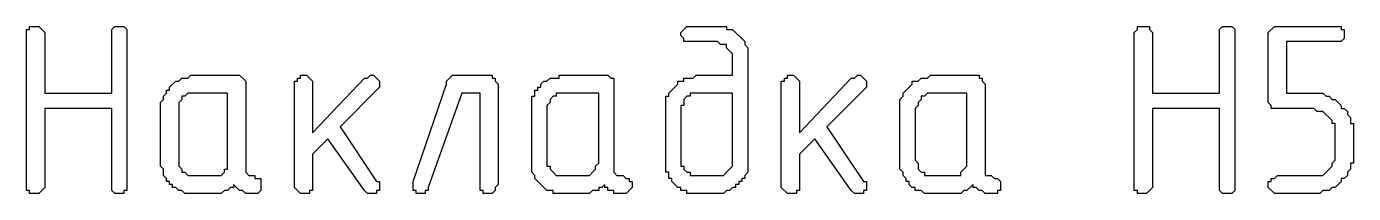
# Model space of a CAD drawing. Header units: millimetres. Extents: x 1 to 1188, y 1 to 840.
# Drawn here: x 465.91 to 493.59, y 208.67 to 212.16 of the extents above; entities that cross this region are included whole.
import ezdxf

# ---------------------------------------------------------------- set-up
doc = ezdxf.new("R2010")
doc.units = ezdxf.units.MM
doc.layers.add('GEOMETRY', color=7, linetype='Continuous')

msp = doc.modelspace()

# ---------------------------------------------------------------- linework, layer by layer
at = {"layer": 'GEOMETRY'}
for points in [[(465.906, 208.858), (465.906, 212.097), (465.97, 212.097), (465.97, 212.16), (466.16, 212.16), (466.223, 212.097), (466.288, 212.033), (466.288, 210.764), (467.684, 210.764), (467.684, 212.097), (467.748, 212.16), (467.939, 212.16), (468.002, 212.097), (468.002, 208.731), (467.939, 208.731), (467.939, 208.668), (467.748, 208.668), (467.684, 208.731), (467.684, 210.446), (466.288, 210.446), (466.288, 208.795), (466.223, 208.731), (466.16, 208.668), (465.97, 208.668), (465.97, 208.731), (465.906, 208.731)], [(480.956, 211.463), (480.956, 209.113), (480.893, 209.048), (480.893, 208.985), (480.829, 208.985), (480.829, 208.922), (480.766, 208.922), (480.766, 208.858), (480.702, 208.858), (480.702, 208.795), (480.639, 208.795), (480.576, 208.731), (480.511, 208.731), (480.448, 208.668), (479.685, 208.668), (479.685, 208.731), (479.559, 208.731), (479.559, 208.795), (479.495, 208.795), (479.369, 208.922), (479.369, 208.985), (479.305, 208.985), (479.305, 209.113), (479.242, 209.113), (479.242, 210.701), (479.305, 210.701), (479.305, 210.764), (479.495, 210.954), (479.495, 211.018), (479.622, 211.018), (479.622, 211.081), (479.814, 211.081), (479.877, 211.144), (480.639, 211.144), (480.639, 211.589), (480.576, 211.653), (480.511, 211.716), (480.511, 211.78), (480.384, 211.78), (480.321, 211.843), (479.622, 211.843), (479.622, 211.906), (479.559, 211.97), (479.559, 212.033), (479.685, 212.16), (480.511, 212.16), (480.511, 212.097), (480.639, 212.097), (480.893, 211.843), (480.893, 211.78), (480.956, 211.716)], [(489.02, 208.858), (489.02, 212.033), (489.084, 212.097), (489.084, 212.16), (489.339, 212.16), (489.339, 212.097), (489.402, 212.033), (489.402, 210.764), (490.798, 210.764), (490.798, 212.097), (490.863, 212.16), (491.053, 212.16), (491.116, 212.097), (491.116, 208.731), (491.053, 208.668), (490.863, 208.668), (490.798, 208.731), (490.798, 210.446), (489.402, 210.446), (489.402, 208.795), (489.275, 208.668), (489.084, 208.668), (489.084, 208.731), (489.02, 208.731)], [(491.815, 210.573), (491.815, 212.033), (491.942, 212.16), (493.339, 212.16), (493.339, 212.097), (493.402, 212.097), (493.402, 211.906), (493.339, 211.843), (492.195, 211.843), (492.195, 210.764), (492.957, 210.764), (493.021, 210.701), (493.084, 210.701), (493.148, 210.636), (493.211, 210.636), (493.276, 210.573), (493.339, 210.509), (493.339, 210.446), (493.402, 210.446), (493.466, 210.382), (493.466, 210.319), (493.529, 210.256), (493.529, 210.129), (493.593, 210.129), (493.593, 209.303), (493.529, 209.303), (493.529, 209.177), (493.466, 209.113), (493.466, 209.048), (493.402, 208.985), (493.339, 208.985), (493.339, 208.922), (493.276, 208.858), (493.211, 208.795), (493.148, 208.795), (493.084, 208.731), (492.957, 208.731), (492.894, 208.668), (491.942, 208.668), (491.815, 208.795), (491.815, 208.922), (491.878, 208.922), (491.878, 208.985), (491.942, 208.985), (492.005, 209.048), (492.957, 209.048), (493.021, 209.113), (493.148, 209.24), (493.148, 209.303), (493.211, 209.367), (493.211, 210.129), (493.148, 210.129), (493.148, 210.192), (492.957, 210.382), (492.831, 210.382), (492.767, 210.446), (491.878, 210.446), (491.878, 210.509)], [(470.796, 208.858), (470.796, 208.731), (470.732, 208.668), (470.479, 208.668), (470.415, 208.731), (470.352, 208.731), (470.225, 208.858), (470.225, 208.795), (470.16, 208.795), (470.097, 208.731), (470.034, 208.731), (469.97, 208.668), (469.208, 208.668), (469.145, 208.731), (469.081, 208.731), (469.018, 208.795), (468.955, 208.795), (468.955, 208.858), (468.891, 208.858), (468.891, 208.922), (468.828, 208.922), (468.828, 208.985), (468.764, 209.048), (468.764, 209.177), (468.701, 209.24), (468.701, 210.573), (468.764, 210.636), (468.764, 210.701), (468.828, 210.764), (468.828, 210.827), (468.891, 210.827), (468.891, 210.891), (469.018, 211.018), (469.081, 211.018), (469.145, 211.081), (469.272, 211.081), (469.335, 211.144), (470.352, 211.144), (470.479, 211.018), (470.479, 209.113), (470.542, 209.048), (470.669, 209.048), (470.669, 208.985), (470.796, 208.985)], [(471.876, 209.939), (472.955, 211.081), (473.019, 211.081), (473.082, 211.144), (473.145, 211.144), (473.272, 211.018), (473.272, 210.891), (472.447, 210.065), (473.209, 208.922), (473.272, 208.922), (473.272, 208.731), (473.209, 208.731), (473.209, 208.668), (473.019, 208.668), (472.955, 208.731), (472.193, 209.81), (471.876, 209.494), (471.876, 208.731), (471.813, 208.731), (471.813, 208.668), (471.621, 208.668), (471.494, 208.795), (471.494, 211.018), (471.558, 211.018), (471.558, 211.081), (471.621, 211.081), (471.621, 211.144), (471.748, 211.144), (471.813, 211.081), (471.876, 211.018)], [(474.86, 211.144), (475.622, 211.144), (475.622, 211.081), (475.685, 211.081), (475.685, 211.018), (475.748, 210.954), (475.748, 208.858), (475.685, 208.795), (475.685, 208.731), (475.622, 208.668), (475.431, 208.668), (475.431, 208.731), (475.368, 208.731), (475.368, 210.764), (474.988, 210.764), (474.289, 208.795), (474.289, 208.731), (474.226, 208.731), (474.226, 208.668), (474.034, 208.668), (474.034, 208.731), (473.971, 208.731), (473.971, 208.922), (474.669, 210.954), (474.669, 211.018), (474.796, 211.144)], [(478.543, 208.858), (478.543, 208.795), (478.416, 208.668), (478.163, 208.668), (478.163, 208.731), (478.035, 208.731), (478.035, 208.795), (477.971, 208.795), (477.971, 208.858), (477.908, 208.795), (477.844, 208.795), (477.844, 208.731), (477.718, 208.731), (477.654, 208.668), (476.892, 208.668), (476.892, 208.731), (476.765, 208.731), (476.575, 208.922), (476.51, 208.985), (476.51, 209.048), (476.447, 209.113), (476.447, 210.701), (476.51, 210.701), (476.51, 210.827), (476.575, 210.827), (476.575, 210.891), (476.639, 210.891), (476.639, 210.954), (476.702, 211.018), (476.765, 211.018), (476.829, 211.081), (477.019, 211.081), (477.019, 211.144), (478.035, 211.144), (478.098, 211.081), (478.163, 211.081), (478.163, 209.113), (478.226, 209.048), (478.353, 209.048), (478.416, 208.985), (478.48, 208.985), (478.48, 208.922), (478.543, 208.922)], [(482.035, 209.939), (483.115, 211.081), (483.179, 211.081), (483.242, 211.144), (483.306, 211.144), (483.432, 211.018), (483.432, 210.891), (482.607, 210.065), (483.369, 208.922), (483.432, 208.922), (483.432, 208.731), (483.369, 208.731), (483.369, 208.668), (483.179, 208.668), (483.115, 208.731), (482.353, 209.81), (482.035, 209.494), (482.035, 208.731), (481.972, 208.731), (481.972, 208.668), (481.781, 208.668), (481.655, 208.795), (481.655, 211.018), (481.718, 211.018), (481.718, 211.081), (481.781, 211.081), (481.781, 211.144), (481.908, 211.144), (482.035, 211.018)], [(486.227, 208.858), (486.227, 208.731), (486.164, 208.731), (486.164, 208.668), (485.909, 208.668), (485.845, 208.731), (485.782, 208.731), (485.719, 208.795), (485.655, 208.795), (485.655, 208.858), (485.528, 208.731), (485.465, 208.731), (485.402, 208.668), (484.639, 208.668), (484.576, 208.731), (484.448, 208.731), (484.448, 208.795), (484.385, 208.795), (484.321, 208.858), (484.321, 208.922), (484.258, 208.922), (484.258, 208.985), (484.194, 209.048), (484.194, 209.113), (484.131, 209.177), (484.131, 210.636), (484.194, 210.701), (484.194, 210.764), (484.385, 210.954), (484.385, 211.018), (484.513, 211.018), (484.576, 211.081), (484.703, 211.081), (484.766, 211.144), (485.782, 211.144), (485.782, 211.081), (485.845, 211.081), (485.845, 211.018), (485.909, 210.954), (485.909, 209.048), (486.035, 209.048), (486.1, 208.985), (486.164, 208.985), (486.227, 208.922)], [(470.097, 210.764), (469.272, 210.764), (469.208, 210.701), (469.145, 210.701), (469.145, 210.636), (469.081, 210.573), (469.081, 209.24), (469.145, 209.177), (469.145, 209.113), (469.208, 209.113), (469.272, 209.048), (469.97, 209.048), (470.034, 209.113), (470.034, 209.177), (470.097, 209.177)], [(477.844, 210.764), (476.956, 210.764), (476.956, 210.701), (476.892, 210.701), (476.829, 210.636), (476.829, 210.573), (476.765, 210.509), (476.765, 209.24), (476.829, 209.24), (476.829, 209.177), (476.892, 209.113), (476.956, 209.048), (477.654, 209.048), (477.718, 209.113), (477.781, 209.177), (477.781, 209.24), (477.844, 209.303)], [(480.639, 209.367), (480.639, 210.764), (479.75, 210.764), (479.75, 210.701), (479.685, 210.701), (479.622, 210.636), (479.622, 210.509), (479.559, 210.509), (479.559, 209.24), (479.622, 209.24), (479.622, 209.177), (479.685, 209.113), (479.75, 209.113), (479.75, 209.048), (480.448, 209.048), (480.511, 209.113), (480.576, 209.177), (480.639, 209.24)], [(485.528, 210.764), (484.703, 210.764), (484.639, 210.701), (484.576, 210.701), (484.576, 210.636), (484.513, 210.573), (484.513, 210.509), (484.448, 210.446), (484.448, 209.367), (484.513, 209.303), (484.513, 209.177), (484.576, 209.113), (484.639, 209.113), (484.639, 209.048), (485.402, 209.048), (485.402, 209.113), (485.528, 209.24)]]:
    msp.add_lwpolyline(points, close=True, dxfattribs=at)

doc.saveas('drawing.dxf')
